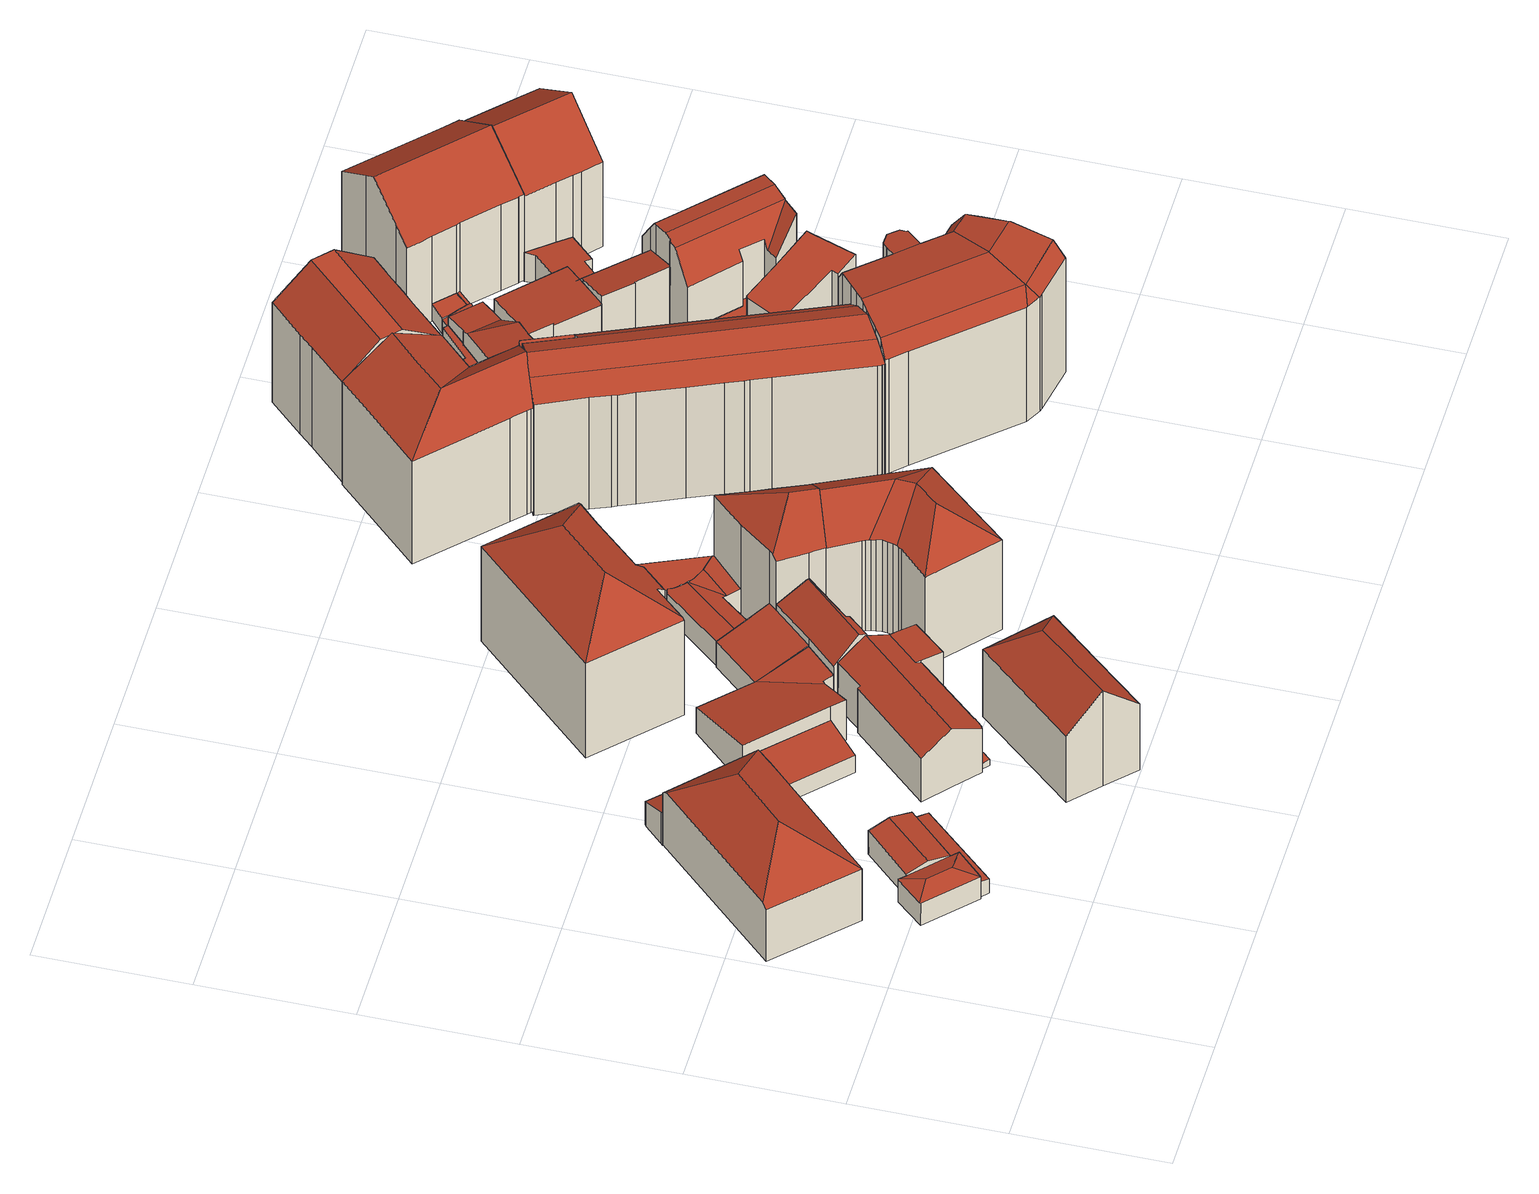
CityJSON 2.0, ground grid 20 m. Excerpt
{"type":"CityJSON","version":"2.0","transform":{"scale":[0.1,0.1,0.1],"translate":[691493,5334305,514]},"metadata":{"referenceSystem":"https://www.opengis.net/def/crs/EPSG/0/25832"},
"CityObjects":{
"building1":{"type":"Building","attributes":{"Gemeindeschluessel":"09162000","HoeheDach":"529.300","HoeheGrund":"515.064","Methode":"2000","NiedrigsteTraufeDesGebaeudes":"523.741","Geometrietyp2DReferenz":"3000","function":"31001_3000","roofType":"3100","measuredHeight":14.24,"storeysAboveGround":2},"geometry":[{"type":"MultiSurface","lod":"2","boundaries":[[[0,1,2,3,4]],[[5,6,2,1]],[[7,8,9,4,3,10,11]],[[12,8,7,13]],[[14,9,8,12]],[[11,10,15,16]],[[0,4,9,14]],[[7,11,16,17]],[[5,18,17,16,15,6]],[[10,3,2,6,15]],[[0,14,12,13,18,5,1]],[[13,7,17,18]]],"semantics":{"surfaces":[{"type":"WallSurface"},{"type":"RoofSurface"},{"type":"GroundSurface"}],"values":[0,0,1,0,0,1,0,1,0,1,2,0]}}]},
"building2":{"type":"Building","attributes":{"Gemeindeschluessel":"09162000","HoeheDach":"519.510","HoeheGrund":"514.912","Methode":"2000","NiedrigsteTraufeDesGebaeudes":"517.280","Geometrietyp2DReferenz":"3000","function":"31001_2000","roofType":"3100","measuredHeight":4.6,"storeysAboveGround":1},"geometry":[{"type":"MultiSurface","lod":"2","boundaries":[[[19,20,21,22,23,24]],[[25,26,27,28,29]],[[30,31,32,33]],[[27,34,35,28]],[[36,37,29,28,35]],[[38,39,34,27,26,31,40]],[[41,32,25,42]],[[38,40,43,44,45]],[[42,25,29,37]],[[20,19,46,30,33,47]],[[25,32,31,26]],[[41,48,47,33,32]],[[43,24,23,49,50,44]],[[48,41,42,37,36,51,52,53,22,21]],[[53,49,23,22]],[[51,36,35,34,39]],[[53,52,54,50,49]],[[52,51,39,38,45,54]],[[20,47,48,21]],[[44,50,54,45]],[[19,24,43,40,46]],[[46,40,31,30]]],"semantics":{"surfaces":[{"type":"WallSurface"},{"type":"RoofSurface"},{"type":"GroundSurface"}],"values":[0,1,0,1,0,1,0,0,0,1,1,0,1,2,0,0,0,0,0,1,0,0]}}]},
"building3":{"type":"Building","attributes":{"Gemeindeschluessel":"09162000","HoeheDach":"520.380","HoeheGrund":"515.008","Methode":"2000","NiedrigsteTraufeDesGebaeudes":"517.812","Geometrietyp2DReferenz":"3000","function":"31001_2000","roofType":"2100","measuredHeight":5.37,"storeysAboveGround":1},"geometry":[{"type":"MultiSurface","lod":"2","boundaries":[[[55,56,57]],[[55,58,59]],[[60,61,62,63]],[[64,65,66,67]],[[68,69,70,60,63,71,72,73,74,64,67]],[[68,75,57,56,76,69]],[[77,62,61,78,76,56,55,59,79,80]],[[70,78,61,60]],[[69,76,78,70]],[[58,55,57,75,66,65,81]],[[71,77,80,72]],[[63,62,77,71]],[[74,81,65,64]],[[72,80,79,73]],[[73,79,59,58,81,74]],[[67,66,75,68]]],"semantics":{"surfaces":[{"type":"WallSurface"},{"type":"GroundSurface"},{"type":"RoofSurface"}],"values":[0,0,0,0,1,0,2,0,0,2,0,0,0,0,0,0]}}]},
"building4":{"type":"Building","attributes":{"Gemeindeschluessel":"09162000","HoeheDach":"530.570","HoeheGrund":"514.576","Methode":"2000","NiedrigsteTraufeDesGebaeudes":"525.714","Geometrietyp2DReferenz":"3000","function":"31001_1000","roofType":"3200","measuredHeight":15.99,"storeysAboveGround":3},"geometry":[{"type":"MultiSurface","lod":"2","boundaries":[[[82,83,84,85]],[[86,84,87,88]],[[88,87,89,90]],[[90,89,91,92]],[[93,82,85,94]],[[94,85,84,86]],[[93,94,86,88,90,92]],[[93,92,91,82]],[[91,89,87,83,82]],[[83,87,84]]],"semantics":{"surfaces":[{"type":"RoofSurface"},{"type":"WallSurface"},{"type":"GroundSurface"}],"values":[0,1,1,1,1,1,2,1,0,0]}}]},
"building5":{"type":"Building","attributes":{"Gemeindeschluessel":"09162000","HoeheDach":"524.370","HoeheGrund":"514.613","Methode":"2000","NiedrigsteTraufeDesGebaeudes":"515.610","Geometrietyp2DReferenz":"3000","function":"31001_3000","roofType":"3100","measuredHeight":9.76,"storeysAboveGround":2},"geometry":[{"type":"MultiSurface","lod":"2","boundaries":[[[95,96,97,98,99,100]],[[99,98,101,102]],[[103,104,105,106,107,108]],[[109,100,99,102]],[[110,111,112,113]],[[95,100,109,114]],[[115,116,117,118,119]],[[120,112,111,119,118,121]],[[113,112,120,122]],[[115,119,111,110]],[[123,124,97,96]],[[116,125,105,104,117]],[[107,126,127,108]],[[126,107,106,128]],[[123,96,95,114,129,130,131,127,126,128,125,116,115,110,113,122]],[[128,106,105,125]],[[103,132,133,101,98,97,124,134,121,118,117,104]],[[129,133,132,130]],[[134,120,121]],[[123,122,120,134,124]],[[108,127,131,130,132,103]],[[129,114,109,102,101,133]]],"semantics":{"surfaces":[{"type":"WallSurface"},{"type":"RoofSurface"},{"type":"GroundSurface"}],"values":[0,0,1,1,0,0,0,1,0,0,0,0,0,0,2,0,1,0,0,0,0,0]}}]},
"building6":{"type":"Building","attributes":{"Gemeindeschluessel":"09162000","HoeheDach":"521.281","HoeheGrund":"514.648","Methode":"2000","NiedrigsteTraufeDesGebaeudes":"518.852","Geometrietyp2DReferenz":"3000","function":"31001_2000","roofType":"2100","measuredHeight":6.63},"geometry":[{"type":"MultiSurface","lod":"2","boundaries":[[[135,136,137,138]],[[139,140,141,142]],[[143,144,145,146]],[[147,148,145,144,149]],[[150,137,136,141,140,147,149]],[[139,151,148,147,140]],[[146,145,148,151]],[[143,152,150,149,144]],[[150,152,138,137]],[[136,135,142,141]],[[139,142,135,138,152,143,146,151]]],"semantics":{"surfaces":[{"type":"WallSurface"},{"type":"RoofSurface"},{"type":"GroundSurface"}],"values":[0,0,0,1,1,0,0,0,0,0,2]}}]},
"building7":{"type":"Building","attributes":{"Gemeindeschluessel":"09162000","HoeheDach":"525.150","HoeheGrund":"514.521","Methode":"9999","NiedrigsteTraufeDesGebaeudes":"521.765","Geometrietyp2DReferenz":"3000","function":"31001_2000","roofType":"3100","measuredHeight":10.63},"geometry":[{"type":"MultiSurface","lod":"2","boundaries":[[[153,154,155,156]],[[157,158,159,160]],[[154,161,162,163,157,160,164,155]],[[163,165,158,157]],[[164,166,156,155]],[[153,156,166,167,168,169]],[[168,170,162,161,169]],[[162,170,165,163]],[[154,153,169,161]],[[164,160,159,167,166]],[[170,168,167,159,158,165]]],"semantics":{"surfaces":[{"type":"WallSurface"},{"type":"GroundSurface"},{"type":"RoofSurface"}],"values":[0,0,1,0,0,2,0,0,0,0,2]}}]},
"building8":{"type":"Building","attributes":{"Gemeindeschluessel":"09162000","HoeheDach":"536.590","HoeheGrund":"514.900","Methode":"2000","NiedrigsteTraufeDesGebaeudes":"529.946","Geometrietyp2DReferenz":"3000","function":"31001_9998","roofType":"3200","measuredHeight":21.69,"storeysAboveGround":6},"geometry":[{"type":"MultiSurface","lod":"2","boundaries":[[[171,172,173,174]],[[175,176,177,178,179,180]],[[181,182,183,184,185,186]],[[175,180,187,188]],[[189,174,173,187]],[[180,179,189,187]],[[190,191,192,172,171,193]],[[183,182,194,195]],[[196,195,194,197,178,177]],[[179,178,197,194,182,181,186,193,171,174,189]],[[198,173,172,192]],[[191,190,185,184,183,195,196,177,176,175,188,198,192]],[[188,187,173,198]],[[190,193,186,185]]],"semantics":{"surfaces":[{"type":"RoofSurface"},{"type":"WallSurface"},{"type":"GroundSurface"}],"values":[0,1,1,1,0,0,1,1,1,0,1,2,1,1]}}]},
"building9":{"type":"Building","attributes":{"Gemeindeschluessel":"09162000","HoeheDach":"520.837","HoeheGrund":"514.470","Methode":"1000","NiedrigsteTraufeDesGebaeudes":"518.824","Geometrietyp2DReferenz":"3000","function":"31001_2000","roofType":"2100","measuredHeight":6.37},"geometry":[{"type":"MultiSurface","lod":"2","boundaries":[[[160,157,199,200,201,202,203]],[[201,204,205,202]],[[206,207,208,209,205,204,210]],[[157,160,208,207]],[[200,210,204,201]],[[202,205,209,203]],[[203,209,208,160]],[[199,157,207,206,210,200]]],"semantics":{"surfaces":[{"type":"GroundSurface"},{"type":"WallSurface"},{"type":"RoofSurface"}],"values":[0,1,2,1,1,1,1,1]}}]},
"building10":{"type":"Building","attributes":{"Gemeindeschluessel":"09162000","HoeheDach":"519.378","HoeheGrund":"514.790","Methode":"1000","NiedrigsteTraufeDesGebaeudes":"518.741","Geometrietyp2DReferenz":"3000","function":"31001_9998","roofType":"3100","measuredHeight":4.59,"storeysAboveGround":1},"geometry":[{"type":"MultiSurface","lod":"2","boundaries":[[[211,212,213,214,215,216]],[[217,218,219,220]],[[221,222,223,224]],[[225,215,214,226,227,228]],[[229,222,221,230,231,232]],[[226,233,234,235,236,237]],[[238,237,236,239,240,241]],[[242,243,244,245]],[[245,244,241,240]],[[220,219,243,242]],[[204,246,247,218,217,248,249,250]],[[251,216,215,225]],[[252,253,212,211,216,251,254,250,249,248,217,220,242,245,240,239,236,235,234,255,256,231,230,221,224]],[[257,229,232,258,259,233,226,214]],[[228,227,226,237,238,241,244,243,219,218,247,246,204]],[[254,251,225,228,204,250]],[[259,258,256,255,234,233]],[[256,258,232,231]],[[213,260,261,223,222,229,257,214]],[[212,253,252,224,223,261,260,213]]],"semantics":{"surfaces":[{"type":"WallSurface"},{"type":"RoofSurface"},{"type":"GroundSurface"}],"values":[0,0,0,1,0,0,0,0,0,0,0,0,2,1,1,0,0,0,1,0]}}]},
"building11":{"type":"Building","attributes":{"Gemeindeschluessel":"09162000","HoeheDach":"533.980","HoeheGrund":"514.465","Methode":"2000","NiedrigsteTraufeDesGebaeudes":"529.510","Geometrietyp2DReferenz":"3000","function":"31001_9998","roofType":"3100","measuredHeight":19.52,"storeysAboveGround":4},"geometry":[{"type":"MultiSurface","lod":"2","boundaries":[[[262,263,264,265,266]],[[267,268,269,270]],[[271,272,273,274,275]],[[276,277,278,279]],[[276,280,281,277]],[[282,283,284,285]],[[282,286,287,288,283]],[[277,281,274,273,289,278]],[[290,262,266,291,280]],[[290,280,276,292]],[[293,294,279,278,289]],[[293,272,271,295,267,270,286,282,285,263,262,290,292,294]],[[280,291,296,281]],[[285,284,264,263]],[[281,296,288,287,269,268,297,275,274]],[[296,291,266,265]],[[270,269,287,286]],[[292,276,279,294]],[[271,275,297,295]],[[293,289,273,272]],[[284,283,288,296,265,264]],[[295,297,268,267]]],"semantics":{"surfaces":[{"type":"WallSurface"},{"type":"RoofSurface"},{"type":"GroundSurface"}],"values":[0,0,0,1,1,0,0,1,0,0,0,2,1,0,1,1,0,0,0,0,1,0]}}]},
"building12":{"type":"Building","attributes":{"Gemeindeschluessel":"09162000","HoeheDach":"534.190","HoeheGrund":"514.450","Methode":"2000","NiedrigsteTraufeDesGebaeudes":"529.004","Geometrietyp2DReferenz":"3000","function":"31001_9998","roofType":"3200","measuredHeight":19.74,"storeysAboveGround":4},"geometry":[{"type":"MultiSurface","lod":"2","boundaries":[[[203,298,299,300]],[[301,302,303,262]],[[299,304,305,306,307,300]],[[308,304,299,298,309]],[[310,263,311,312,313,164]],[[313,312,311,314,308,309,315,316]],[[306,305,302,301]],[[164,313,316,160]],[[314,303,302,305,304,308]],[[316,315,309,298,203,317,318,160]],[[263,319,262,303,314,311]],[[319,263,310,164,160,318,317,203,300,307,306,301,262]]],"semantics":{"surfaces":[{"type":"WallSurface"},{"type":"RoofSurface"},{"type":"GroundSurface"}],"values":[0,0,0,1,0,1,0,0,1,0,0,2]}}]},
"building13":{"type":"Building","attributes":{"Gemeindeschluessel":"09162000","HoeheDach":"519.441","HoeheGrund":"514.670","Methode":"1000","NiedrigsteTraufeDesGebaeudes":"518.735","Geometrietyp2DReferenz":"3000","function":"31001_9998","roofType":"1000","measuredHeight":4.77},"geometry":[{"type":"MultiSurface","lod":"2","boundaries":[[[320,321,322,323]],[[324,325,326,327]],[[328,329,330,331]],[[332,333,334,320,323,324,327,328,331]],[[324,323,322,325]],[[335,222,334,333]],[[222,335,336,330,329,326,325,322,321]],[[331,330,336,332]],[[332,336,335,333]],[[334,222,321,320]],[[327,326,329,328]]],"semantics":{"surfaces":[{"type":"WallSurface"},{"type":"GroundSurface"},{"type":"RoofSurface"}],"values":[0,0,0,1,0,0,2,0,0,0,0]}}]},
"building14":{"type":"Building","attributes":{"Gemeindeschluessel":"09162000","HoeheDach":"536.710","HoeheGrund":"515.120","Methode":"2000","NiedrigsteTraufeDesGebaeudes":"532.420","Geometrietyp2DReferenz":"3000","function":"31001_9998","roofType":"3100","measuredHeight":21.59,"storeysAboveGround":5},"geometry":[{"type":"MultiSurface","lod":"2","boundaries":[[[337,338,339,340]],[[341,342,343,344,345,346,347,348,349,350,351,352,337,340,353,354,355,356,357,358,359]],[[354,353,340,339,360,361]],[[362,363,364,365,366,367]],[[367,366,365,351,350,349]],[[359,368,369,341]],[[344,370,371,345]],[[372,373,356,355,354,361]],[[357,374,375,358]],[[376,377,369,368,375,374,373,372,361,360,362]],[[347,346,378,379,380,348]],[[380,379,378,371,370,381,377,376,362,367]],[[343,342,341,369,377,381]],[[360,339,338,364,363,362]],[[345,371,378,346]],[[356,373,374,357]],[[348,380,367,349]],[[343,381,370,344]],[[358,375,368,359]],[[364,338,337,352,351,365]]],"semantics":{"surfaces":[{"type":"WallSurface"},{"type":"GroundSurface"},{"type":"RoofSurface"}],"values":[0,1,0,2,0,0,0,0,0,2,0,2,0,2,0,0,0,0,0,0]}}]},
"building15":{"type":"Building","attributes":{"Gemeindeschluessel":"09162000","HoeheDach":"536.470","HoeheGrund":"514.498","Methode":"2000","NiedrigsteTraufeDesGebaeudes":"525.030","Geometrietyp2DReferenz":"3000","function":"31001_1000","roofType":"3100","measuredHeight":21.97,"storeysAboveGround":7},"geometry":[{"type":"MultiSurface","lod":"2","boundaries":[[[382,383,384,385]],[[386,387,388,389,390,391,392,393,394,395,396]],[[397,398,399,400]],[[401,402,398,397]],[[385,384,403,404]],[[405,394,393,406]],[[407,391,390,408]],[[409,410,411,412]],[[413,414,415,416,417,418,419]],[[420,395,394,405]],[[412,411,421,422]],[[423,424,425,386,396,414,426]],[[427,428,429,430,431,432]],[[433,434,435,436,437,438,439,440,409,412,422,441,442,443,382,385,404,444,445,446,401,397,400,447,448,449,450,451,452,453,420,405,406,454,407,408,455,456,457,458,459]],[[448,447,460,461,462]],[[438,463,464,439]],[[422,421,465,441]],[[449,448,462,466,419,418]],[[444,467,468,445]],[[433,459,428,427,387,386,425]],[[443,469,383,382]],[[406,393,392,454]],[[450,417,416,451]],[[404,403,467,444]],[[470,471,472,461,460,399]],[[435,473,474,436]],[[442,475,469,443]],[[476,468,467,403,384,383,469,475,465,421,411,410,477,464,463,470,399,398,402]],[[472,474,473,423,426,466,462,461]],[[437,436,474,472,471]],[[435,434,424,423,473]],[[400,399,460,447]],[[432,388,387,427]],[[413,426,414]],[[408,390,389,455]],[[453,452,415,414,396]],[[457,430,429,458]],[[440,477,410,409]],[[420,453,396,395]],[[456,455,389,388,432,431]],[[449,418,417,450]],[[451,416,415,452]],[[454,392,391,407]],[[456,431,430,457]],[[439,464,477,440]],[[458,429,428,459]],[[438,437,471,470,463]],[[445,468,476,446]],[[441,465,475,442]],[[446,476,402,401]],[[433,425,424,434]],[[419,466,426,413]]],"semantics":{"surfaces":[{"type":"WallSurface"},{"type":"RoofSurface"},{"type":"GroundSurface"}],"values":[0,1,0,0,0,0,0,0,1,0,0,1,1,2,0,0,0,0,0,0,0,0,0,0,1,0,0,1,1,0,0,0,0,0,0,0,0,0,0,0,0,0,0,0,0,0,0,0,0,0,0,0]}}]},
"building16":{"type":"Building","attributes":{"Gemeindeschluessel":"09162000","HoeheDach":"537.310","HoeheGrund":"514.661","Methode":"2000","NiedrigsteTraufeDesGebaeudes":"519.770","Geometrietyp2DReferenz":"3000","function":"31001_1000","roofType":"3100","measuredHeight":22.65,"storeysAboveGround":5},"geometry":[{"type":"MultiSurface","lod":"2","boundaries":[[[478,479,480,481]],[[482,483,484,485]],[[486,487,488,489,490,491]],[[492,490,489]],[[493,494,495,496,497]],[[498,499,500,501]],[[502,503,504,505]],[[506,507,508,509]],[[510,497,511]],[[512,513,514,515]],[[516,517,518,519,520]],[[521,522,523,524]],[[485,484,525,526]],[[527,505,504,510,511,528]],[[529,530,494,493,531]],[[516,508,507,532,533,534,491,490,492,517]],[[535,536,530,529,502,505,527,482,485,526,537,538,478,481,539,498,501,521,524,487,486,540,541,542,506,509,543]],[[544,514,513,545]],[[486,491,534,540]],[[535,546,547,536]],[[544,545,548,520,519]],[[540,534,533,541]],[[484,483,528,511,497,549,525]],[[529,531,503,502]],[[497,496,550,480,479,551,549]],[[542,532,507,506]],[[541,533,532,542]],[[496,515,517,492,552,500,499,553,550]],[[530,536,547,495,494]],[[537,549,551,538]],[[527,528,483,482]],[[510,504,503,531,493,497]],[[519,518,514,544]],[[538,551,479,478]],[[543,509,508,516,520,548]],[[515,514,518,517]],[[526,525,549,537]],[[492,489,488,523,522,552]],[[539,553,499,498]],[[495,547,546,512,515,496]],[[535,543,548,545,513,512,546]],[[539,481,480,550,553]],[[524,523,488,487]],[[521,501,500,552,522]]],"semantics":{"surfaces":[{"type":"WallSurface"},{"type":"RoofSurface"},{"type":"GroundSurface"}],"values":[0,0,0,0,1,0,0,0,1,1,0,0,0,0,0,1,2,0,0,0,1,0,1,0,1,0,0,1,0,0,0,1,0,0,0,1,0,1,0,1,0,0,0,0]}}]},
"building17":{"type":"Building","attributes":{"Gemeindeschluessel":"09162000","HoeheDach":"536.400","HoeheGrund":"515.423","Methode":"2000","NiedrigsteTraufeDesGebaeudes":"532.112","Geometrietyp2DReferenz":"3000","function":"31001_9998","roofType":"2100","measuredHeight":20.98,"storeysAboveGround":5},"geometry":[{"type":"MultiSurface","lod":"2","boundaries":[[[554,555,556,557,558,559]],[[556,560,561,562,563,564,565,557]],[[557,565,566,558]],[[567,568,569,570]],[[570,569,571,572]],[[573,563,562,574]],[[574,562,561,575]],[[575,561,560,576]],[[554,559,568,567]],[[577,564,563,573]],[[554,567,570,572,577,573,574,575,576,555]],[[577,572,571,566,565,564]],[[558,566,571,569,568,559]],[[576,560,556,555]]],"semantics":{"surfaces":[{"type":"WallSurface"},{"type":"RoofSurface"},{"type":"GroundSurface"}],"values":[0,1,1,0,0,0,0,0,0,0,2,0,1,0]}}]},
"building18":{"type":"Building","attributes":{"Gemeindeschluessel":"09162000","HoeheDach":"521.899","HoeheGrund":"514.980","Methode":"1000","NiedrigsteTraufeDesGebaeudes":"521.154","Geometrietyp2DReferenz":"3000","function":"31001_2000","roofType":"1000","measuredHeight":6.92,"storeysAboveGround":2},"geometry":[{"type":"MultiSurface","lod":"2","boundaries":[[[578,579,580,581]],[[582,583,584,585,586,587,588,589,590,591,592,580,579]],[[593,587,586,594]],[[595,589,588,596]],[[597,582,579,578]],[[598,584,583,599]],[[596,588,587,593]],[[600,585,584,598]],[[594,586,585,600]],[[599,583,582,597]],[[601,590,589,595]],[[602,592,591,603]],[[578,581,602,603,601,595,596,593,594,600,598,599,597]],[[603,591,590,601]],[[581,580,592,602]]],"semantics":{"surfaces":[{"type":"WallSurface"},{"type":"RoofSurface"},{"type":"GroundSurface"}],"values":[0,1,0,0,0,0,0,0,0,0,0,0,2,0,0]}}]},
"building19":{"type":"Building","attributes":{"Gemeindeschluessel":"09162000","HoeheDach":"519.780","HoeheGrund":"515.390","Methode":"1000","NiedrigsteTraufeDesGebaeudes":"518.666","Geometrietyp2DReferenz":"3000","function":"31001_2000","roofType":"1000","measuredHeight":4.39,"storeysAboveGround":1},"geometry":[{"type":"MultiSurface","lod":"2","boundaries":[[[604,605,606,607]],[[608,607,606,609,610,576,611,612]],[[609,606,605,613]],[[612,614,615,608]],[[607,608,615,604]],[[611,576,616,617]],[[610,618,616,576]],[[609,613,618,610]],[[611,617,614,612]],[[604,615,614,617,616,618,613,605]]],"semantics":{"surfaces":[{"type":"WallSurface"},{"type":"GroundSurface"},{"type":"RoofSurface"}],"values":[0,1,0,0,0,0,0,0,0,2]}}]},
"building20":{"type":"Building","attributes":{"Gemeindeschluessel":"09162000","HoeheDach":"524.949","HoeheGrund":"515.184","Methode":"2000","NiedrigsteTraufeDesGebaeudes":"521.306","Geometrietyp2DReferenz":"3000","function":"31001_9998","roofType":"2100","measuredHeight":9.77,"storeysAboveGround":2},"geometry":[{"type":"MultiSurface","lod":"2","boundaries":[[[619,620,621,622]],[[623,624,625,626]],[[627,628,629,630]],[[631,632,620,619]],[[624,623,630,629,633,634]],[[635,636,637,638,639,640]],[[638,637,632,631]],[[641,642,643,644]],[[633,629,628,621,620,632,637,636]],[[622,621,628,627]],[[644,643,640,639]],[[623,626,645,641,644,639,638,631,619,622,627,630]],[[626,625,646,645]],[[624,634,635,640,643,642,646,625]],[[645,646,642,641]],[[634,633,636,635]]],"semantics":{"surfaces":[{"type":"WallSurface"},{"type":"RoofSurface"},{"type":"GroundSurface"}],"values":[0,0,0,0,0,0,0,0,1,0,0,2,0,1,0,1]}}]},
"building21":{"type":"Building","attributes":{"Gemeindeschluessel":"09162000","HoeheDach":"524.743","HoeheGrund":"514.898","Methode":"1000","NiedrigsteTraufeDesGebaeudes":"523.894","Geometrietyp2DReferenz":"3000","function":"31001_9998","roofType":"9999","measuredHeight":9.85,"storeysAboveGround":2},"geometry":[{"type":"MultiSurface","lod":"2","boundaries":[[[647,648,649,650]],[[651,652,653,654]],[[655,656,657,658]],[[659,654,653,660]],[[661,649,648,662,660,653,652,657,656]],[[651,658,657,652]],[[659,660,662,663]],[[664,661,656,655]],[[647,663,662,648]],[[650,649,661,664]],[[647,650,664,655,658,651,654,659,663]]],"semantics":{"surfaces":[{"type":"WallSurface"},{"type":"RoofSurface"},{"type":"GroundSurface"}],"values":[0,0,0,0,1,0,0,0,0,0,2]}}]},
"building22":{"type":"Building","attributes":{"Gemeindeschluessel":"09162000","HoeheDach":"518.595","HoeheGrund":"514.495","Methode":"1000","NiedrigsteTraufeDesGebaeudes":"518.595","Geometrietyp2DReferenz":"3000","function":"31001_2000","roofType":"1000","measuredHeight":4.1,"storeysAboveGround":1},"geometry":[{"type":"MultiSurface","lod":"2","boundaries":[[[665,666,667,668]],[[669,670,671,672,673,666,665,674]],[[671,675,676,672]],[[665,668,677,674]],[[675,678,679,677,668,667,680,676]],[[672,676,680,673]],[[669,679,678,670]],[[673,680,667,666]],[[669,674,677,679]],[[678,675,671,670]]],"semantics":{"surfaces":[{"type":"WallSurface"},{"type":"GroundSurface"},{"type":"RoofSurface"}],"values":[0,1,0,0,2,0,0,0,0,0]}}]},
"building23":{"type":"Building","attributes":{"Gemeindeschluessel":"09162000","HoeheDach":"525.069","HoeheGrund":"514.516","Methode":"2000","NiedrigsteTraufeDesGebaeudes":"524.068","Geometrietyp2DReferenz":"3000","function":"31001_1000","roofType":"1000","measuredHeight":10.55,"storeysAboveGround":3},"geometry":[{"type":"MultiSurface","lod":"2","boundaries":[[[681,682,683,684]],[[672,685,686,687]],[[688,689,686,685,690,691,692,693,683,682,694]],[[695,694,682,681]],[[696,691,690,673]],[[684,683,693,697]],[[697,693,692,698]],[[673,690,685,672]],[[699,688,694,695]],[[687,686,689,671]],[[698,692,691,696]],[[688,699,671,689]],[[671,699,695,681,684,697,698,696,673,672,687]]],"semantics":{"surfaces":[{"type":"WallSurface"},{"type":"RoofSurface"},{"type":"GroundSurface"}],"values":[0,0,1,0,0,0,0,0,0,0,0,0,2]}}]},
"building24":{"type":"Building","attributes":{"Gemeindeschluessel":"09162000","HoeheDach":"518.704","HoeheGrund":"514.810","Methode":"1000","NiedrigsteTraufeDesGebaeudes":"517.931","Geometrietyp2DReferenz":"3000","function":"31001_1000","roofType":"1000","measuredHeight":3.89},"geometry":[{"type":"MultiSurface","lod":"2","boundaries":[[[700,701,702,703,704,705,706,707,708,709]],[[700,710,711,701]],[[709,712,710,700]],[[702,701,711,713,714,703]],[[703,714,715,704]],[[716,712,709,708,707,717]],[[715,714,713,711,710,712,716,717,718,719]],[[704,715,719,705]],[[719,718,717,707,706,705]]],"semantics":{"surfaces":[{"type":"GroundSurface"},{"type":"WallSurface"},{"type":"RoofSurface"}],"values":[0,1,1,1,1,1,2,1,1]}}]},
"building25":{"type":"Building","attributes":{"Gemeindeschluessel":"09162000","HoeheDach":"518.645","HoeheGrund":"515.820","Methode":"1000","NiedrigsteTraufeDesGebaeudes":"518.163","Geometrietyp2DReferenz":"3000","function":"31001_2000","roofType":"1000","measuredHeight":2.83},"geometry":[{"type":"MultiSurface","lod":"2","boundaries":[[[720,721,722,723,724,725,726]],[[727,728,729,730,731,732,733]],[[725,730,729,726]],[[721,720,726,729,728,727]],[[722,733,732,723]],[[721,727,733,722]],[[731,730,725,724,723,732]]],"semantics":{"surfaces":[{"type":"GroundSurface"},{"type":"RoofSurface"},{"type":"WallSurface"}],"values":[0,1,2,2,2,2,2]}}]},
"building26":{"type":"Building","attributes":{"Gemeindeschluessel":"09162000","HoeheDach":"525.938","HoeheGrund":"514.800","Methode":"2000","NiedrigsteTraufeDesGebaeudes":"521.392","Geometrietyp2DReferenz":"3000","function":"31001_9998","roofType":"2100","measuredHeight":11.14,"storeysAboveGround":2},"geometry":[{"type":"MultiSurface","lod":"2","boundaries":[[[734,735,736,737]],[[738,739,740,741]],[[735,734,742,743]],[[741,740,744,745]],[[737,746,747,748,749,750,751,742,734]],[[743,742,751,752]],[[735,743,752,753,754,755,756,757,738,741,745,758,759,760,736]],[[745,744,747,758]],[[755,754,749,748,761]],[[757,762,739,738]],[[756,763,762,757]],[[737,736,760,759,746]],[[753,750,749,754]],[[752,751,750,753]],[[755,761,763,756]],[[758,747,746,759]],[[747,744,740,739,762,763,761,748]]],"semantics":{"surfaces":[{"type":"WallSurface"},{"type":"RoofSurface"},{"type":"GroundSurface"}],"values":[0,0,0,0,1,0,2,0,0,0,0,0,0,0,0,0,1]}}]},
"building27":{"type":"Building","attributes":{"Gemeindeschluessel":"09162000","HoeheDach":"518.377","HoeheGrund":"515.800","Methode":"1000","NiedrigsteTraufeDesGebaeudes":"518.377","Geometrietyp2DReferenz":"3000","function":"31001_2000","roofType":"1000","measuredHeight":2.58},"geometry":[{"type":"MultiSurface","lod":"2","boundaries":[[[764,725,765,723,766,767]],[[765,725,768,769,770,723]],[[723,770,771,766]],[[769,768,772,773,771,770]],[[766,771,773,767]],[[725,764,767,773,772,768]]],"semantics":{"surfaces":[{"type":"GroundSurface"},{"type":"WallSurface"},{"type":"RoofSurface"}],"values":[0,1,1,2,1,1]}}]},
"building28":{"type":"Building","attributes":{"Gemeindeschluessel":"09162000","HoeheDach":"518.380","HoeheGrund":"515.820","Methode":"2000","NiedrigsteTraufeDesGebaeudes":"518.380","Geometrietyp2DReferenz":"3000","function":"51009_1610","roofType":"1000","measuredHeight":2.56},"geometry":[{"type":"MultiSurface","lod":"2","boundaries":[[[774,775,776,768]],[[726,774,768,725]],[[777,775,774,726]],[[725,778,777,726]],[[778,776,775,777]],[[725,768,776,778]]],"semantics":{"surfaces":[{"type":"RoofSurface"},{"type":"WallSurface"},{"type":"GroundSurface"}],"values":[0,1,1,2,1,1]}}]},
"building29":{"type":"Building","attributes":{"Gemeindeschluessel":"09162000","HoeheDach":"530.400","HoeheGrund":"514.785","Methode":"2000","NiedrigsteTraufeDesGebaeudes":"525.344","Geometrietyp2DReferenz":"3000","function":"31001_9998","roofType":"3100","measuredHeight":15.62,"storeysAboveGround":3},"geometry":[{"type":"MultiSurface","lod":"2","boundaries":[[[779,780,781,782,783,784,785,786,787,735,736,760,759,758,745,788,789,790,791,792]],[[793,794,795,796,797,798,799,800]],[[801,745,758,802]],[[786,793,800,787]],[[785,794,793,786]],[[779,792,803,804,805]],[[784,783,806,796,795]],[[781,780,807,798,797,808]],[[801,802,809,804,803,810,811,812,813]],[[745,801,813,788]],[[781,808,814,782]],[[815,805,804,809,816,817]],[[759,760,736,818,817,816]],[[790,811,810,791]],[[782,814,806,783]],[[814,808,797,796,806]],[[791,810,803,792]],[[784,795,794,785]],[[735,787,800,799,819]],[[818,819,799,798,807,815,817]],[[758,759,816,809,802]],[[780,779,805,815,807]],[[812,789,788,813]],[[735,819,818,736]],[[789,812,811,790]]],"semantics":{"surfaces":[{"type":"GroundSurface"},{"type":"RoofSurface"},{"type":"WallSurface"}],"values":[0,1,2,2,2,2,2,2,1,2,2,1,2,2,2,1,2,2,2,1,2,2,2,2,2]}}]},
"building30":{"type":"Building","attributes":{"Gemeindeschluessel":"09162000","HoeheDach":"520.174","HoeheGrund":"515.310","Methode":"1000","NiedrigsteTraufeDesGebaeudes":"519.255","Geometrietyp2DReferenz":"3000","function":"31001_2000","roofType":"9999","measuredHeight":4.86,"storeysAboveGround":1},"geometry":[{"type":"MultiSurface","lod":"2","boundaries":[[[820,821,822,823]],[[824,825,826,827]],[[828,829,830,831]],[[823,822,832,833]],[[834,835,821,820]],[[836,837,838,839]],[[840,841,825,824]],[[829,842,832,822,821,835,826,825,841,843,838,837,830]],[[831,830,837,836]],[[827,826,835,834]],[[833,832,842,844]],[[831,836,839,845,840,824,827,834,820,823,833,844,828]],[[844,842,829,828]],[[839,838,843,845]],[[845,843,841,840]]],"semantics":{"surfaces":[{"type":"WallSurface"},{"type":"RoofSurface"},{"type":"GroundSurface"}],"values":[0,0,0,0,0,0,0,1,0,0,0,2,0,0,0]}}]},
"building31":{"type":"Building","attributes":{"Gemeindeschluessel":"09162000","HoeheDach":"535.319","HoeheGrund":"515.550","Methode":"2000","NiedrigsteTraufeDesGebaeudes":"529.731","Geometrietyp2DReferenz":"3000","function":"31001_9998","roofType":"3100","measuredHeight":19.77,"storeysAboveGround":4},"geometry":[{"type":"MultiSurface","lod":"2","boundaries":[[[846,847,848,849]],[[850,851,852,853,854,855,856]],[[849,848,857,858]],[[859,860,861,851,850,862]],[[860,859,846,849,858,863,864,865,866,867,868,869,870,871,872,873,861]],[[872,853,852,873]],[[871,854,853,872]],[[870,855,854,871]],[[873,852,851,861]],[[863,874,875,864]],[[866,865,876,877,878,867]],[[879,856,855,870,869,868]],[[864,875,876,865]],[[878,880,879,868,867]],[[858,857,874,863]],[[859,862,847,846]],[[877,876,875,874,857,848,847,862,850,856,879,880,878]]],"semantics":{"surfaces":[{"type":"WallSurface"},{"type":"RoofSurface"},{"type":"GroundSurface"}],"values":[0,1,0,0,2,0,0,0,0,0,0,0,0,0,0,0,1]}}]},
"building32":{"type":"Building","attributes":{"Gemeindeschluessel":"09162000","HoeheDach":"535.200","HoeheGrund":"515.421","Methode":"2000","NiedrigsteTraufeDesGebaeudes":"529.574","Geometrietyp2DReferenz":"3000","function":"31001_9998","roofType":"3100","measuredHeight":19.78,"storeysAboveGround":4},"geometry":[{"type":"MultiSurface","lod":"2","boundaries":[[[881,882,883,884,885,886,887]],[[888,889,890,891]],[[892,882,881,893]],[[885,884,894,895,896]],[[896,890,889,897,886,885]],[[898,899,887,886,897]],[[893,881,887,899]],[[894,884,883,900]],[[900,883,882,892]],[[894,900,892,893,899,898,888,891,895]],[[896,895,891,890]],[[898,897,889,888]]],"semantics":{"surfaces":[{"type":"RoofSurface"},{"type":"WallSurface"},{"type":"GroundSurface"}],"values":[0,1,1,1,0,1,1,1,1,2,1,1]}}]}
},
"vertices":[
[243,408,11],[260,426,11],[260,426,97],[259,426,98],[243,408,98],[161,518,11],[161,518,98],[97,257,98],[124,285,98],[229,393,98],[161,425,153],[97,359,153],[124,285,11],[97,257,11],[229,393,11],[156,512,104],[8,356,104],[2,350,98],[2,350,11],
[253,236,37],[270,220,33],[270,220,9],[252,236,9],[252,236,48],[253,236,47],[169,130,46],[168,165,54],[142,190,54],[108,189,47],[108,188,46],[203,165,35],[203,165,46],[171,132,46],[171,132,35],[140,224,47],[140,224,46],[140,224,9],[108,188,9],[149,216,46],[149,215,47],[194,174,46],[171,132,9],[169,130,9],[194,174,47],[171,195,55],[149,216,48],[194,174,37],[181,123,33],[181,123,9],[231,257,55],[230,258,55],[149,215,9],[209,278,9],[231,257,9],[209,278,48],
[284,451,49],[286,453,50],[286,453,48],[260,427,62],[260,427,43],[336,327,10],[336,327,39],[265,395,39],[265,395,10],[164,521,10],[164,521,62],[187,545,50],[187,545,10],[190,547,10],[287,452,10],[375,367,10],[261,391,10],[243,408,10],[260,426,10],[161,518,10],[190,547,48],[287,452,50],[261,391,38],[375,367,50],[260,426,43],[243,408,38],[161,518,64],
[391,38,166],[472,132,166],[469,205,118],[354,73,117],[469,205,6],[546,138,117],[546,138,6],[487,70,117],[487,70,6],[428,2,117],[428,2,6],[391,38,6],[354,73,6],
[401,187,6],[392,196,6],[392,196,80],[393,195,79],[393,195,16],[401,187,16],[382,184,79],[382,184,16],[345,211,104],[471,349,104],[440,375,82],[409,339,82],[406,342,80],[312,240,79],[391,176,16],[529,302,6],[529,302,78],[492,259,78],[492,259,6],[391,176,6],[505,322,6],[473,348,6],[473,348,102],[499,327,84],[505,322,83],[467,280,83],[461,285,84],[467,280,6],[461,273,6],[461,273,80],[440,375,6],[406,342,6],[312,240,6],[409,339,6],[381,185,6],[378,182,6],[345,211,6],[378,182,80],[381,185,80],[467,280,80],
[287,452,6],[287,452,72],[357,527,49],[357,527,6],[390,352,6],[390,352,73],[375,367,73],[375,367,6],[473,419,6],[473,419,66],[435,379,65],[435,379,6],[421,386,62],[424,389,62],[417,469,49],[416,470,49],[424,389,6],[416,470,6],
[496,375,105],[496,375,5],[492,379,5],[492,379,108],[473,419,5],[473,419,79],[520,471,78],[520,471,5],[473,348,5],[440,375,5],[435,379,5],[540,436,5],[435,379,78],[540,436,111],[540,437,111],[464,355,111],[473,348,104],[440,375,84],
[536,715,170],[539,718,168],[440,812,168],[442,713,226],[380,548,9],[382,550,9],[422,593,9],[422,593,169],[382,550,170],[380,548,168],[457,625,167],[463,619,159],[463,619,9],[457,625,9],[455,627,9],[455,627,169],[281,643,168],[281,643,9],[379,645,226],[507,686,9],[536,715,9],[539,718,9],[507,686,171],[431,585,160],[431,585,9],[424,591,9],[424,591,167],[440,812,9],
[460,430,5],[416,470,5],[471,532,5],[509,499,5],[529,482,5],[471,532,48],[509,499,61],[460,430,64],[473,419,68],[520,471,68],[529,482,68],[416,470,48],
[549,539,8],[564,526,8],[564,526,47],[549,539,47],[544,543,48],[544,543,8],[536,609,8],[536,609,48],[538,610,48],[538,610,8],[603,571,8],[603,571,54],[604,569,54],[604,569,8],[509,499,48],[555,589,52],[528,557,52],[492,514,52],[580,576,52],[580,576,8],[579,576,8],[579,576,52],[557,587,52],[557,587,8],[555,589,8],[552,592,8],[552,592,51],[550,595,51],[550,595,8],[548,597,8],[548,597,50],[542,610,8],[542,610,48],[544,603,49],[544,603,8],[507,575,48],[535,609,48],[535,609,8],[507,575,8],[471,532,8],[509,499,8],[591,556,8],[565,526,8],[492,514,8],[560,585,8],[563,583,8],[575,570,52],[563,583,52],[560,585,52],[565,526,47],[591,556,52],
[651,461,5],[551,418,5],[551,418,155],[601,439,200],[651,461,156],[578,356,5],[578,356,159],[577,363,158],[577,363,5],[575,342,5],[573,335,5],[573,335,157],[574,337,157],[575,342,158],[617,219,155],[613,299,200],[533,292,156],[533,292,155],[714,330,155],[640,330,200],[574,376,5],[574,376,157],[572,379,157],[572,379,5],[576,370,5],[576,370,157],[575,371,157],[569,330,158],[714,330,5],[713,330,156],[617,219,5],[569,330,5],[533,292,5],[577,349,5],[641,356,200],[577,349,158],
[529,482,157],[564,526,155],[564,526,5],[642,482,5],[642,482,155],[651,461,155],[602,568,157],[604,569,155],[604,569,5],[602,568,5],[586,472,202],[525,477,156],[544,430,5],[551,418,156],[544,430,155],[540,436,154],[601,439,202],[524,476,155],[520,471,150],[525,477,5],[524,476,5],[601,439,5],
[579,576,7],[579,576,51],[563,583,49],[563,583,7],[557,587,7],[557,587,48],[552,592,48],[552,592,7],[548,597,7],[548,597,48],[544,603,47],[544,603,7],[507,686,7],[539,718,7],[603,571,7],[539,718,54],[507,686,47],
[755,942,11],[755,942,184],[754,940,184],[754,940,11],[761,848,11],[713,827,11],[711,826,11],[663,806,11],[661,808,11],[657,812,11],[644,825,11],[640,828,11],[542,923,11],[610,994,11],[651,1037,11],[703,989,11],[712,897,11],[711,896,11],[712,896,11],[736,874,11],[754,856,11],[759,851,11],[762,848,11],[712,897,184],[711,896,185],[627,910,227],[661,946,227],[703,989,227],[651,1037,184],[610,994,184],[542,923,184],[762,848,185],[761,848,185],[663,806,184],[661,808,185],[712,896,185],[736,874,184],[754,856,184],[759,851,184],[678,861,227],[713,827,227],[657,812,185],[644,825,185],[640,828,185],[711,826,225],
[754,595,5],[754,595,192],[736,637,191],[736,637,5],[920,484,191],[930,491,166],[928,496,166],[928,495,168],[873,621,168],[863,641,170],[845,685,170],[822,739,169],[813,760,168],[799,792,168],[789,787,191],[663,806,5],[663,806,192],[687,816,211],[687,816,5],[663,805,5],[663,805,191],[712,692,192],[712,692,5],[813,760,5],[822,739,5],[863,641,5],[873,621,5],[830,421,5],[830,421,192],[829,421,191],[829,421,5],[766,778,191],[789,788,191],[787,793,191],[763,848,191],[762,848,191],[761,848,191],[740,839,191],[799,792,5],[827,426,192],[827,426,5],[900,469,211],[905,472,206],[918,482,193],[766,778,211],[930,491,110],[937,497,110],[950,506,110],[949,508,110],[947,510,110],[928,496,110],[918,482,5],[905,472,5],[887,459,5],[879,453,5],[856,436,5],[843,426,5],[832,418,5],[831,419,5],[777,542,5],[766,567,5],[763,573,5],[703,713,5],[700,719,5],[690,744,5],[711,826,5],[737,837,5],[761,848,5],[762,848,5],[763,848,5],[787,793,5],[789,787,5],[845,685,5],[928,495,5],[947,510,5],[949,508,5],[950,506,5],[937,497,5],[711,826,223],[713,827,225],[737,837,212],[843,426,203],[832,418,192],[777,542,192],[740,839,211],[703,713,191],[700,719,192],[763,573,192],[852,433,211],[856,436,213],[876,451,225],[887,459,218],[879,453,223],[766,567,192],[690,744,192],[831,419,192],
[879,453,7],[879,453,231],[887,459,232],[887,459,7],[853,395,7],[853,395,199],[835,414,199],[835,414,7],[994,457,7],[969,485,7],[969,485,200],[994,458,200],[994,458,220],[994,457,220],[983,447,223],[1053,269,223],[1061,323,233],[1061,325,233],[1005,335,233],[973,282,223],[918,482,7],[918,482,227],[937,497,223],[937,497,7],[984,265,7],[984,265,199],[980,266,199],[980,266,7],[1030,451,7],[1030,451,217],[1029,442,218],[1029,442,7],[978,267,200],[960,276,200],[1069,381,223],[1072,398,198],[1045,403,198],[1038,387,223],[1030,441,218],[1008,420,223],[1020,431,198],[1020,431,58],[1030,441,58],[950,506,7],[950,506,201],[953,502,201],[953,502,7],[832,418,199],[832,418,7],[959,277,7],[959,277,199],[1051,253,7],[1061,323,7],[1051,253,199],[1027,454,217],[1019,464,217],[1002,464,219],[1069,378,7],[1066,360,7],[843,426,7],[856,436,7],[905,472,7],[1002,464,7],[1019,464,7],[1027,454,7],[1077,434,7],[1045,403,58],[1072,398,58],[1069,378,223],[1066,360,227],[1077,434,58],[843,426,223],[891,462,233],[856,436,225],[938,497,223],[905,472,230],
[652,1037,14],[756,942,14],[756,942,182],[715,979,224],[692,1000,224],[652,1037,181],[801,989,181],[817,1005,182],[841,1030,181],[844,1033,182],[864,1053,181],[824,1091,224],[800,1113,224],[700,1087,14],[700,1087,181],[717,1105,181],[717,1105,14],[761,1151,181],[761,1151,14],[844,1033,14],[841,1030,14],[817,1005,14],[801,989,14],[864,1053,14],
[774,837,10],[774,837,72],[834,863,72],[834,863,10],[790,801,78],[849,827,78],[850,825,79],[851,824,79],[879,836,79],[880,836,79],[882,837,79],[881,838,79],[856,862,73],[848,853,74],[837,864,72],[880,836,10],[879,836,10],[881,838,10],[882,837,10],[790,801,10],[850,825,10],[849,827,10],[851,824,10],[856,862,10],[837,864,10],[848,853,10],
[872,945,55],[871,945,55],[871,945,14],[872,945,14],[895,970,14],[812,883,14],[754,940,14],[852,937,14],[889,975,14],[812,883,47],[889,975,58],[895,970,58],[801,989,53],[852,937,53],[754,940,47],
[895,970,12],[895,970,73],[899,965,73],[899,965,12],[856,862,12],[856,862,109],[848,853,109],[848,853,12],[929,936,12],[929,936,73],[912,918,76],[912,918,12],[872,945,12],[872,945,77],[901,906,78],[872,877,109],[867,940,79],[867,940,78],[871,945,77],[871,945,12],[814,885,12],[814,885,78],[834,863,12],[834,863,98],[812,883,78],[812,883,12],[837,864,12],[837,864,99],
[912,918,9],[912,918,99],[986,847,99],[986,847,9],[925,790,9],[925,790,107],[879,836,107],[879,836,9],[928,790,9],[928,790,107],[926,791,107],[926,791,9],[882,837,9],[882,837,107],[961,822,103],[856,862,107],[856,862,9],[961,822,9],
[968,695,5],[925,648,5],[925,648,46],[968,695,46],[1032,649,5],[1056,624,5],[1040,605,5],[980,626,5],[978,624,5],[1025,642,5],[1040,605,46],[980,626,46],[1025,642,46],[1056,624,46],[1032,649,46],[978,624,46],
[1102,580,5],[1102,580,110],[1089,520,101],[1089,520,5],[980,626,110],[981,626,110],[981,626,5],[1082,591,111],[1040,605,110],[978,624,110],[959,578,102],[1055,541,102],[1052,532,101],[1103,584,111],[1103,584,5],[959,578,5],[1052,532,5],[1055,541,5],[1082,591,5],
[1086,499,8],[1077,434,8],[1030,441,8],[1029,442,8],[1030,451,8],[1027,454,8],[1035,479,8],[1052,532,8],[1053,532,8],[1089,521,8],[1086,499,47],[1077,434,47],[1089,521,47],[1030,441,40],[1029,442,40],[1030,451,40],[1053,532,42],[1052,532,41],[1035,479,40],[1027,454,39],
[948,955,18],[929,936,18],[899,965,18],[918,983,18],[938,966,18],[946,959,18],[949,956,18],[929,936,46],[948,955,46],[949,956,46],[946,959,46],[938,966,45],[918,983,42],[899,965,42],
[996,724,119],[996,724,8],[999,724,8],[999,724,118],[1008,805,8],[1008,805,84],[1042,772,82],[1042,772,8],[962,759,118],[962,759,8],[1044,770,82],[1044,770,8],[1022,748,110],[1030,756,107],[963,824,107],[961,822,108],[928,790,119],[960,757,119],[960,757,8],[928,790,8],[961,822,8],[982,843,8],[986,840,8],[979,833,8],[1030,756,8],[1022,748,8],[1006,732,8],[982,843,74],[979,833,85],[986,840,74],
[949,962,18],[945,959,18],[938,1001,18],[963,977,18],[946,959,44],[945,959,44],[918,983,44],[938,1001,44],[949,962,44],[963,977,44],
[949,956,44],[967,974,44],[963,978,44],[967,974,18],[963,978,18],
[1133,642,8],[1116,625,8],[1100,609,8],[1082,591,8],[1040,605,8],[1056,624,8],[1032,649,8],[1025,642,8],[968,695,8],[1045,769,8],[1042,766,8],[1084,727,8],[1152,662,8],[1143,653,8],[1025,642,121],[1032,649,133],[1056,624,132],[1051,618,120],[1101,610,159],[1101,610,160],[989,716,160],[968,695,119],[1044,770,113],[1030,756,146],[1143,653,140],[1135,644,160],[1133,642,160],[1040,605,121],[1116,625,164],[1100,609,159],[1023,750,160],[1152,662,120],[1084,727,119],[1042,766,120],[1045,769,113],[1082,591,159],[1118,627,164],[1022,748,160],[1007,732,164],[999,724,162],[996,724,162],
[1064,881,13],[1064,881,56],[1080,865,53],[1080,865,13],[1008,873,13],[1008,873,61],[1032,898,60],[1032,898,13],[1008,805,13],[1008,805,54],[979,833,60],[979,833,13],[1050,833,53],[1050,833,13],[1032,912,13],[1032,912,62],[986,840,13],[986,840,60],[982,843,60],[982,843,13],[985,849,13],[985,849,61],[1043,841,54],[986,847,60],[1043,841,13],[986,847,13],
[1027,917,15],[1027,917,159],[1026,917,159],[1026,917,15],[1083,965,213],[1132,1017,161],[1130,1019,161],[1112,1036,161],[1014,1131,161],[977,1092,200],[964,1079,213],[1009,934,159],[1009,934,15],[1032,912,15],[1083,965,15],[1132,1017,15],[1032,912,159],[967,974,15],[963,977,15],[938,1001,15],[926,1011,15],[912,1025,15],[929,1043,15],[964,1079,15],[977,1092,15],[1014,1131,15],[1112,1036,15],[1130,1019,15],[967,974,159],[963,977,159],[938,1001,158],[926,1011,158],[912,1025,157],[929,1043,176],[912,1025,158],
[1064,881,156],[1080,865,156],[1089,856,156],[1111,836,156],[1161,887,212],[1082,964,212],[1032,912,156],[1162,988,14],[1162,988,156],[1190,961,156],[1190,961,14],[1080,865,14],[1064,881,14],[1111,836,14],[1212,939,14],[1212,939,156],[1132,1017,156],[1132,1017,14],[1032,912,14],[1089,856,14]
]}
